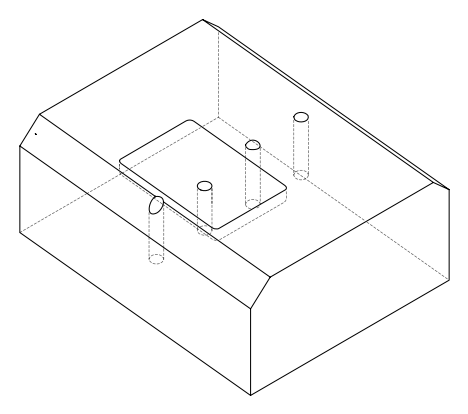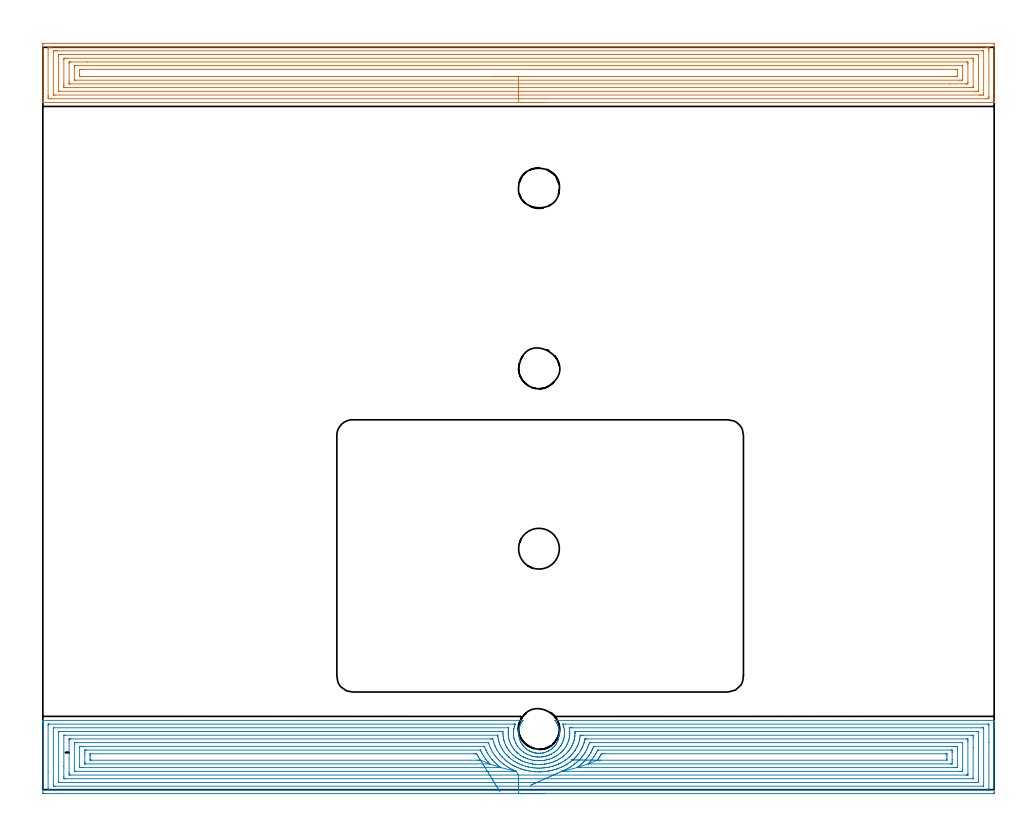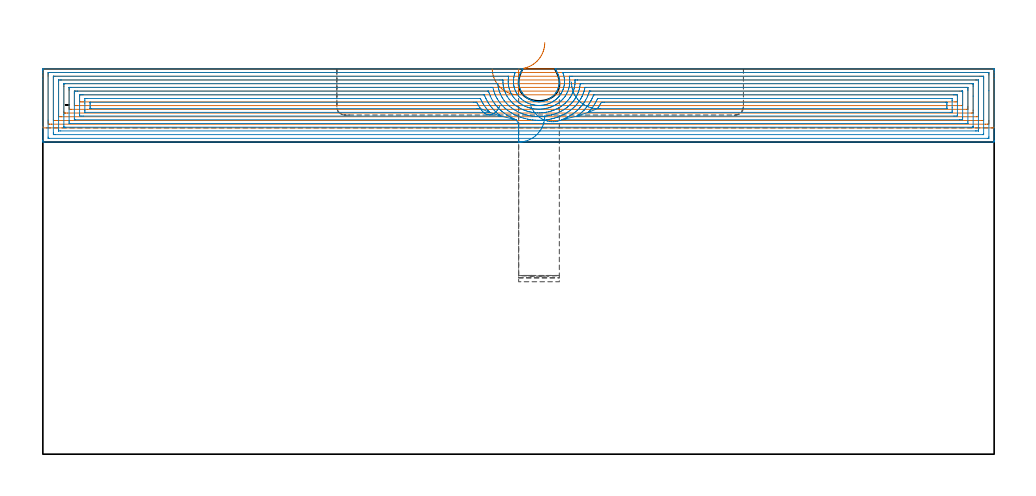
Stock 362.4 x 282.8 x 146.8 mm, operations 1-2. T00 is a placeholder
(PLAN: 7 operations, 3 tool changes, 135.1 min)
(1 AREA_MILL | FG_CHAMFER_SURFACE | UGT0205_001 | 23.62 min | 91729 mm3)
(2 AREA_MILL_1 | FG_CHAMFER_SURFACE_1 | UGT0205_001 | 29.43 min | 141016 mm3)
(3 MILL_RECTANGULAR_POCKET | POCKET_RECTANGULAR_STRAIGHT | UGT0201_089 | Follow Part, ap 2.5, ae 75% | 77.48 min | 281110 mm3)
(4 MILL_BLIND_HOLE_FROM_SOLID_MATERIAL | STEP1POCKET | NXT0201_011 | Spiral | 1.42 min | 14111 mm3)
(5 MILL_BLIND_HOLE_FROM_SOLID_MATERIAL_1 | STEP1POCKET_2 | NXT0201_011 | Spiral | 1.42 min | 15340 mm3)
(6 MILL_BLIND_HOLE_FROM_SOLID_MATERIAL_2 | STEP1POCKET_3 | NXT0201_011 | Spiral | 1.42 min | 15026 mm3)
(7 INDEXABLE_INSERT_DRILL_BLIND_HOLE_FROM_SOLID | STEP1POCKET_1 | NXT0302_002 | 0.26 min | 11540 mm3)
(TOOL UGT0205_001 | Chamfer Mill 20 x 3 x 45 deg. | D20 FL50 Z2)
(TOOL UGT0201_089 | End mill 10 mm | D10 R3 FL22 Z4)
(TOOL NXT0201_011 | ENDMILL 12mm [2P460-1200-NA 1630] | D12 FL38 Z6)
(TOOL NXT0302_002 | Index. Insert Drill 15.5mm [880-D1550L20-05] | D15.5 PA176 FL78 Z2)
(OP 1 AREA_MILL)
G17 G21 G94 G90
T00 M6
G54
G17 G0 G90 X191.2 Y261.8 S1061 M3
G43 Z156.8 H0
G94 G1 X191.162 Z155.928 F250.
X191.048 Z155.063
X190.859 Z154.212
X190.597 Z153.38
X190.263 Z152.574
X189.86 Z151.8
X189.391 Z151.064
X188.86 Z150.372
X188.271 Z149.729
X187.628 Z149.139
X186.936 Z148.608
X186.2 Z148.14
X185.426 Z147.737
X184.62 Z147.403
X183.788 Z147.141
X182.936 Z146.952
X182.072 Z146.838
X181.2 Z146.8
X0.179
X0.01 Y261.803 Z146.788
X0.006 Y261.848 Z146.743
X0. Y262.257 Z146.342
Y262.547 Z146.053
Y263.261 Z145.335
Y264.507 Z144.09
Y265.93 Z142.665
Y283.73 Z124.868
X0.002 Y283.998 Z124.6
X0.01 Y284.292 Z124.306
X0.305 Y284.299 Z124.299
X361.774 Y284.3 Z124.3
X362.098 Y284.297 Z124.302
X362.39 Y284.292 Z124.306
X362.4 Y283.996 Z124.601
Y265.664 Z142.932
Y263.261 Z145.335
Y262.547 Z146.053
Y262.257 Z146.342
Y261.85 Z146.741
X362.39 Y261.803 Z146.788
X362.221 Y261.8 Z146.8
X181.2
Y263.214 Z145.386
X3.308
X2.457 Y263.217 Z145.383
X2.414 Y263.22 Z145.38
X2.01 Y263.261 Z145.339
X2.003 Y263.67 Z144.93
X2.001 Y264.15 Z144.45
X2. Y264.563 Z144.037
X2.001 Y281.95 Z126.65
X2.002 Y282.359 Z126.241
X2.01 Y282.84 Z125.76
X2.373 Y282.88 Z125.72
X2.414 Y282.882 Z125.718
X3.261 Y282.886 Z125.714
X3.308
X359.092
X359.943 Y282.883 Z125.717
X359.986 Y282.88 Z125.72
X360.39 Y282.84 Z125.76
X360.397 Y282.43 Z126.17
X360.399 Y281.95 Z126.65
X360.4 Y281.537 Z127.063
X360.399 Y264.15 Z144.45
X360.398 Y263.741 Z144.859
X360.39 Y263.261 Z145.339
X360.027 Y263.22 Z145.38
X359.986 Y263.218 Z145.382
X359.138 Y263.214 Z145.386
X359.092
X181.2
Y264.628 Z143.972
X4.616 Y264.629 Z143.971
X4.202 Y264.63 Z143.97
X4.064 Y264.633 Z143.967
X4.023 Y264.635 Z143.965
X4.01 Y264.706 Z143.894
X4.004 Y264.84 Z143.76
X4.001 Y265.04 Z143.56
X4. Y281.06 Z127.54
X4.002 Y281.259 Z127.341
X4.01 Y281.455 Z127.145
X4.202 Y281.465 Z127.135
X4.684 Y281.47 Z127.13
X5.096 Y281.471 Z127.129
X5.576 Y281.472 Z127.128
X357.784
X358.198 Y281.47 Z127.13
X358.335 Y281.468 Z127.132
X358.377 Y281.465 Z127.135
X358.39 Y281.394 Z127.206
X358.396 Y281.261 Z127.339
X358.399 Y281.06 Z127.54
Y265.04 Z143.56
X358.398 Y264.841 Z143.759
X358.39 Y264.645 Z143.955
X358.198 Y264.636 Z143.964
X357.716 Y264.63 Z143.97
X357.304 Y264.629 Z143.971
X356.824 Y264.628 Z143.972
X181.2
Y266.043 Z142.557
X6.77
X6.08 Y266.05 Z142.55
X6.01 Y266.058 Z142.542
X6.005 Y266.16 Z142.44
X6.002 Y266.377 Z142.223
X6. Y267.71 Z140.89
Y279.27 Z129.33
X6.002 Y279.72 Z128.88
X6.005 Y279.939 Z128.661
X6.01 Y280.043 Z128.557
X6.109 Y280.051 Z128.549
X6.884 Y280.057 Z128.543
X6.996
X355.63
X356.32 Y280.05 Z128.55
X356.39 Y280.042 Z128.558
X356.395 Y279.94 Z128.66
X356.398 Y279.723 Z128.877
X356.4 Y279.29 Z129.31
Y266.831 Z141.769
X356.398 Y266.381 Z142.219
X356.395 Y266.161 Z142.439
X356.39 Y266.057 Z142.543
X356.291 Y266.049 Z142.551
X355.516 Y266.043 Z142.557
X355.403
X181.2
Y267.457 Z141.143
X8.671 Y267.458 Z141.142
X8.028 Y267.461 Z141.139
X8.018 Y267.463 Z141.137
X8.007 Y267.482 Z141.118
X8.003 Y267.71 Z140.89
X8. Y268.379 Z140.221
Y268.6 Z140.
Y278.168 Z130.432
X8.003 Y278.39 Z130.21
X8.007 Y278.557 Z130.043
X8.01 Y278.634 Z129.966
X8.163 Y278.637 Z129.963
X8.419 Y278.641 Z129.959
X8.671 Y278.643 Z129.957
X9.311
X353.728 Y278.642 Z129.958
X354.372 Y278.639 Z129.961
X354.382 Y278.637 Z129.963
X354.393 Y278.618 Z129.982
X354.397 Y278.39 Z130.21
X354.4 Y277.721 Z130.879
Y277.5 Z131.1
Y267.932 Z140.668
X354.397 Y267.71 Z140.89
X354.393 Y267.543 Z141.057
X354.39 Y267.467 Z141.133
X354.237 Y267.463 Z141.137
X353.981 Y267.459 Z141.141
X353.728 Y267.457 Z141.143
X353.089
X181.2
Y268.871 Z139.729
X10.459 Y268.872 Z139.728
X10.186 Y268.873 Z139.727
X10.073 Y268.876 Z139.724
X10.023 Y268.878 Z139.722
X10.01 Y268.901 Z139.699
X10.003 Y269.054 Z139.546
X10.001 Y269.49 Z139.11
X10. Y269.947 Z138.653
X10.001 Y276.61 Z131.99
X10.004 Y277.063 Z131.537
X10.01 Y277.213 Z131.387
X10.149 Y277.222 Z131.378
X10.459 Y277.226 Z131.374
X10.732 Y277.228 Z131.372
X16.933 Y277.229 Z131.371
X351.941 Y277.228 Z131.372
X352.214 Y277.227 Z131.373
X352.327 Y277.224 Z131.376
X352.377 Y277.222 Z131.378
X352.39 Y277.199 Z131.401
X352.397 Y277.046 Z131.554
X352.399 Y276.61 Z131.99
X352.4 Y276.153 Z132.447
X352.399 Y269.49 Z139.11
X352.396 Y269.037 Z139.563
X352.39 Y268.887 Z139.713
X352.251 Y268.878 Z139.722
X351.941 Y268.874 Z139.726
X351.668 Y268.872 Z139.728
X345.475 Y268.871 Z139.729
X181.2
Y270.285 Z138.315
X12.342 Y270.286 Z138.314
X12.247 Y270.288 Z138.312
X12.153 Y270.292 Z138.308
X12.01 Y270.304 Z138.296
X12.007 Y270.38 Z138.22
X12.001 Y270.625 Z137.975
X12. Y275.076 Z133.524
X12.003 Y275.72 Z132.88
X12.006 Y275.781 Z132.819
X12.009 Y275.806 Z132.794
X12.057 Y275.809 Z132.791
X12.153 Y275.813 Z132.787
X12.247 Y275.814 Z132.786
X13.046 Y275.815 Z132.785
X350.058 Y275.814 Z132.786
X350.153 Y275.812 Z132.788
X350.247 Y275.808 Z132.792
X350.39 Y275.796 Z132.804
X350.393 Y275.72 Z132.88
X350.399 Y275.475 Z133.125
X350.4 Y271.024 Z137.576
X350.397 Y270.38 Z138.22
X350.394 Y270.319 Z138.281
X350.39 Y270.295 Z138.305
X350.342 Y270.291 Z138.309
X350.247 Y270.287 Z138.313
X350.153 Y270.286 Z138.314
X349.354 Y270.285 Z138.315
X181.2
Y271.7 Z136.9
X14.929
X14.496 Y271.701 Z136.899
X14.035 Y271.707 Z136.893
X14.002 Y272.16 Z136.44
X14. Y272.195 Z136.405
X14.001 Y273.974 Z134.626
X14.035 Y274.393 Z134.207
X14.468 Y274.399 Z134.201
X14.929 Y274.4 Z134.2
X15.36 Y274.401 Z134.199
X347.471 Y274.4 Z134.2
X347.904 Y274.399 Z134.201
X348.365 Y274.393 Z134.207
X348.398 Y273.94 Z134.66
X348.4 Y273.905 Z134.695
X348.399 Y272.126 Z136.474
X348.365 Y271.707 Z136.893
X347.932 Y271.701 Z136.899
X347.471 Y271.7 Z136.9
X347.04
X181.2
X180.328 Z136.938
X179.463 Z137.052
X178.612 Z137.241
X177.78 Z137.504
X176.974 Z137.837
X176.2 Z138.24
X175.464 Z138.709
X174.772 Z139.24
X174.129 Z139.829
X173.54 Z140.473
X173.008 Z141.165
X172.54 Z141.9
X172.137 Z142.674
X171.803 Z143.48
X171.541 Z144.312
X171.352 Z145.164
X171.238 Z146.029
X171.2 Z146.9
G0 Z156.8
M5
M2
(OP 2 AREA_MILL_1)
G17 G21 G94 G90
T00 M6
G54
G17 G0 G90 X191.2 Y-1.5 S1061 M3
G43 Z156.8 H0
Z128.9
G94 G1 X191.162 Z128.028 F250.
X191.048 Z127.164
X190.859 Z126.312
X190.597 Z125.48
X190.263 Z124.674
X189.86 Z123.9
X189.392 Z123.164
X188.86 Z122.472
X188.271 Z121.829
X187.628 Z121.24
X186.936 Z120.708
X186.2 Z120.24
X185.426 Z119.837
X184.62 Z119.503
X183.788 Z119.241
X182.936 Z119.052
X182.072 Z118.938
X181.2 Z118.9
X0.626
X0.045 Y-1.494 Z118.904
X0.008 Y-1.492 Z118.906
X0. Y-0.915 Z119.483
Y22.518 Z142.913
Y24.924 Z145.319
Y25.638 Z146.038
Y25.931 Z146.331
X0.007 Y26.346 Z146.738
X0.01 Y26.397 Z146.788
X0.179 Y26.4 Z146.8
X182.094
X182.899 Y26.394 Z146.792
X182.827 Y26.285 Z146.684
X182.655 Y26.033 Z146.432
X182.59 Y25.938 Z146.337
X182.306 Y25.488 Z145.888
X182.094 Y25.11 Z145.51
X181.865 Y24.601 Z145.001
X181.694 Y24.159 Z144.559
X181.553 Y23.713 Z144.113
X181.441 Y23.271 Z143.671
X181.355 Y22.825 Z143.225
X181.297 Y22.382 Z142.782
X181.265 Y21.938 Z142.338
X181.259 Y21.494 Z141.894
X181.278 Y21.05 Z141.45
X181.323 Y20.606 Z141.006
X181.393 Y20.163 Z140.563
X181.49 Y19.717 Z140.117
X181.615 Y19.275 Z139.675
X181.771 Y18.829 Z139.229
X181.952 Y18.388 Z138.788
X182.02 Y18.237 Z138.637
X182.093 Y18.089 Z138.489
X182.433 Y17.5 Z137.9
X182.541 Y17.339 Z137.739
X182.665 Y17.153 Z137.553
X182.699 Y17.104 Z137.501
X182.717 Y17.08 Z137.476
X182.848 Y16.905 Z137.3
X182.987 Y16.716 Z137.115
X183.073 Y16.613 Z137.012
X183.467 Y16.19 Z136.59
X183.691 Y15.971 Z136.37
X183.88 Y15.785 Z136.184
X183.948 Y15.726 Z136.124
X183.96 Y15.717 Z136.115
X184.355 Y15.409 Z135.808
X184.489 Y15.313 Z135.713
X184.774 Y15.112 Z135.512
X185.028 Y14.956 Z135.355
X185.219 Y14.838 Z135.237
X185.273 Y14.809 Z135.208
X185.441 Y14.721 Z135.119
X185.667 Y14.61 Z135.007
X186.029 Y14.455 Z134.852
X186.111 Y14.42 Z134.817
X186.41 Y14.309 Z134.707
X186.561 Y14.254 Z134.65
X186.564 Y14.253 Z134.649
X186.631 Y14.232 Z134.63
X186.747 Y14.198 Z134.595
X186.862 Y14.166 Z134.558
X187.006 Y14.121 Z134.517
X187.154 Y14.083 Z134.483
X187.326 Y14.042 Z134.442
X187.454 Y14.011 Z134.411
X187.497 Y14.003 Z134.402
X187.768 Y13.95 Z134.35
X187.976 Y13.923 Z134.323
X188.057 Y13.913 Z134.312
X188.351 Y13.887 Z134.278
X188.662 Y13.87 Z134.263
X188.794 Y13.864 Z134.253
X188.809 Y13.865
X188.984
X189.002
X189.075 Y13.866 Z134.25
X189.241 Z134.255
X189.244 Y13.864 Z134.259
X189.45 Y13.876 Z134.271
X189.633 Y13.885 Z134.285
X189.688 Y13.888 Z134.288
X190.149 Y13.938 Z134.338
X190.233 Y13.95 Z134.35
X190.586 Y14.023 Z134.42
X190.632 Y14.031 Z134.429
X190.708 Y14.05 Z134.449
X191.028 Y14.129 Z134.526
X191.477 Y14.267 Z134.665
X191.927 Y14.435 Z134.83
X192.143 Y14.529 Z134.928
X192.166 Y14.539 Z134.939
X192.356 Y14.625 Z135.023
X192.374 Y14.634 Z135.031
X192.637 Y14.765 Z135.163
X192.784 Y14.839 Z135.236
X193.267 Y15.143 Z135.542
X193.709 Y15.451 Z135.849
X194.049 Y15.726 Z136.124
X194.331 Y15.982 Z136.381
X194.364 Y16.014 Z136.413
X194.602 Y16.249 Z136.648
X194.923 Y16.613 Z137.012
X195.219 Y16.992 Z137.388
X195.495 Y17.377 Z137.777
X195.573 Y17.5 Z137.9
X195.821 Y17.94 Z138.34
X196.043 Y18.388 Z138.788
X196.226 Y18.823 Z139.223
X196.393 Y19.275 Z139.675
X196.51 Y19.717 Z140.117
X196.607 Y20.163 Z140.563
X196.677 Y20.606 Z141.006
X196.722 Y21.05 Z141.45
X196.741 Y21.494 Z141.894
X196.735 Y21.938 Z142.338
X196.703 Y22.382 Z142.782
X196.645 Y22.825 Z143.225
X196.559 Y23.271 Z143.671
X196.451 Y23.713 Z144.113
X196.389 Y23.936 Z144.336
X196.271 Y24.27 Z144.67
X196.139 Y24.601 Z145.001
X195.931 Y25.048 Z145.448
X195.695 Y25.488 Z145.888
X195.495 Y25.822 Z146.222
X195.302 Y26.102 Z146.502
X195.162 Y26.294 Z146.693
X195.101 Y26.393 Z146.793
X195.187 Y26.395 Z146.795
X195.503 Y26.4 Z146.8
X362.221
X362.39 Y26.397 Z146.788
X362.393 Y26.346 Z146.738
X362.4 Y25.931 Z146.33
Y25.638 Z146.038
Y24.924 Z145.319
Y23.676 Z144.073
Y22.251 Z142.646
Y-0.915 Z119.483
X362.398 Y-1.184 Z119.214
X362.39 Y-1.492 Z118.906
X362.081 Y-1.499 Z118.899
X181.2 Y-1.5 Z118.9
Y-0.086 Z120.314
X2.352 Y-0.085 Z120.315
X2.228 Y-0.082 Z120.318
X2.01 Y-0.076 Z120.324
X2.008 Y-0.024 Z120.376
X2.001 Y0.387 Z120.787
X2. Y6.848 Z127.248
X2.001 Y24.444 Z144.844
X2.008 Y24.924 Z145.324
X2.01 Y24.969 Z145.369
X2.167 Y24.979 Z145.379
X2.29 Y24.984 Z145.384
X2.352 Y24.985 Z145.385
X179.474
X179.598 Y24.984 Z145.384
X179.845 Y24.979 Z145.379
X179.926 Y24.972 Z145.372
X179.924 Y24.959 Z145.359
X179.913 Y24.924 Z145.324
X179.784 Y24.554 Z144.954
X179.615 Y24.033 Z144.433
X179.57 Y23.875 Z144.275
X179.412 Y23.217 Z143.617
X179.4 Y23.154 Z143.554
X179.398 Y23.142 Z143.542
X179.299 Y22.364 Z142.764
X179.292 Y22.251 Z142.651
X179.266 Y21.506 Z141.906
X179.27 Y21.36 Z141.76
X179.291 Y20.98 Z141.38
X179.325 Y20.556 Z140.956
X179.337 Y20.469 Z140.869
X179.412 Y19.971 Z140.371
X179.499 Y19.578 Z139.978
X179.525 Y19.466 Z139.866
X179.659 Y19.016 Z139.416
X179.771 Y18.687 Z139.087
X179.985 Y18.116 Z138.516
X180.131 Y17.796 Z138.196
X180.306 Y17.453 Z137.853
X180.63 Y16.905 Z137.305
X180.86 Y16.56 Z136.96
X181.2 Y16.081 Z136.481
X181.237 Y16.033 Z136.433
X181.253 Y16.014 Z136.414
X181.705 Y15.51 Z135.91
X182.09 Y15.123 Z135.523
X182.294 Y14.924 Z135.324
X182.988 Y14.379 Z134.779
X183.042 Y14.339 Z134.739
X183.201 Y14.232 Z134.632
X183.882 Y13.795 Z134.195
X184.175 Y13.633 Z134.033
X184.783 Y13.334 Z133.734
X185.67 Y12.994 Z133.394
X186.172 Y12.84 Z133.24
X186.564 Y12.735 Z133.135
X186.652 Y12.714 Z133.114
X186.982 Y12.643 Z133.043
X187.381 Y12.565 Z132.965
X187.421 Y12.558 Z132.958
X187.457 Y12.554 Z132.954
X187.88 Y12.509 Z132.909
X188.335 Y12.466 Z132.866
X188.351 Y12.465 Z132.865
X188.621 Y12.45 Z132.85
X189.249 Y12.446 Z132.846
X189.391 Y12.45 Z132.85
X190.087 Y12.502 Z132.902
X190.139 Y12.507 Z132.907
X190.169 Y12.51 Z132.91
X190.203 Y12.514 Z132.914
X190.642 Y12.573 Z132.973
X191.033 Y12.648 Z133.048
X191.598 Y12.778 Z133.178
X191.927 Y12.869 Z133.269
X192.288 Y12.981 Z133.381
X192.821 Y13.174 Z133.574
X192.941 Y13.221 Z133.621
X193.221 Y13.341 Z133.741
X193.621 Y13.529 Z133.929
X193.715 Y13.577 Z133.977
X194.141 Y13.808 Z134.208
X194.609 Y14.099 Z134.499
X194.689 Y14.152 Z134.552
X194.805 Y14.232 Z134.632
X195.209 Y14.525 Z134.925
X195.503 Y14.761 Z135.161
X195.697 Y14.93 Z135.33
X195.909 Y15.123 Z135.523
X196.155 Y15.364 Z135.764
X196.397 Y15.618 Z136.018
X196.58 Y15.831 Z136.231
X196.73 Y16.014 Z136.414
X196.973 Y16.325 Z136.725
X197.291 Y16.758 Z137.158
X197.349 Y16.847 Z137.247
X197.383 Y16.905 Z137.305
X197.669 Y17.419 Z137.819
X197.858 Y17.796 Z138.196
X197.963 Y18.017 Z138.417
X198.185 Y18.531 Z138.931
X198.227 Y18.645 Z139.045
X198.241 Y18.687 Z139.087
X198.356 Y19.044 Z139.444
X198.434 Y19.329 Z139.729
X198.493 Y19.578 Z139.978
X198.594 Y20.061 Z140.461
X198.658 Y20.469 Z140.869
X198.697 Y20.85 Z141.25
X198.726 Y21.36 Z141.76
X198.728 Y21.709 Z142.109
X198.705 Y22.251 Z142.651
X198.666 Y22.663 Z143.063
X198.592 Y23.142 Z143.542
X198.465 Y23.753 Z144.153
X198.39 Y24.033 Z144.433
X198.185 Y24.677 Z145.077
X198.095 Y24.924 Z145.324
X198.077 Y24.978 Z145.378
X198.127 Y24.982 Z145.382
X198.185 Y24.983 Z145.383
X199.017 Y24.986 Z145.386
X360.048 Y24.985 Z145.385
X360.172 Y24.982 Z145.382
X360.39 Y24.976 Z145.376
X360.392 Y24.924 Z145.324
X360.399 Y24.513 Z144.913
X360.4 Y18.052 Z138.452
X360.399 Y0.456 Z120.856
X360.392 Y-0.024 Z120.376
X360.39 Y-0.069 Z120.331
X360.233 Y-0.079 Z120.321
X360.11 Y-0.084 Z120.316
X360.048 Y-0.085 Z120.315
X181.2 Y-0.086 Z120.314
Y1.328 Z121.728
X4.632 Y1.329 Z121.729
X4.202 Y1.331 Z121.731
X4.059 Y1.333 Z121.733
X4.015 Y1.335 Z121.735
X4.01 Y1.423 Z121.823
X4.004 Y1.557 Z121.957
X4.001 Y1.758 Z122.158
X4. Y1.959 Z122.359
X4.001 Y23.342 Z143.742
X4.007 Y23.544 Z143.944
X4.01 Y23.566 Z143.966
X4.015 Y23.567 Z143.967
X4.04 Y23.57 Z143.97
X4.094 Y23.571 Z143.971
X4.202
X177.194
X177.368 Y23.57 Z143.97
X177.407 Y23.568 Z143.968
X177.445 Y23.565 Z143.965
Y23.52 Z143.92
X177.42 Y23.345 Z143.745
X177.393 Y23.142 Z143.542
X177.319 Y22.555 Z142.955
X177.294 Y22.251 Z142.651
X177.274 Y21.709 Z142.109
X177.273 Y21.36 Z141.76
X177.303 Y20.789 Z141.189
X177.337 Y20.469 Z140.869
X177.439 Y19.762 Z140.162
X177.48 Y19.578 Z139.978
X177.624 Y18.966 Z139.366
X177.709 Y18.687 Z139.087
X177.747 Y18.565 Z138.965
X178.042 Y17.796 Z138.196
X178.149 Y17.541 Z137.941
X178.389 Y17.034 Z137.434
X178.46 Y16.905 Z137.305
X178.518 Y16.801 Z137.201
X178.818 Y16.307 Z136.707
X179.013 Y16.014 Z136.414
X179.412 Y15.459 Z135.859
X179.693 Y15.123 Z135.523
X180.306 Y14.468 Z134.868
X180.542 Y14.232 Z134.632
X180.711 Y14.071 Z134.471
X180.891 Y13.921 Z134.321
X181.2 Y13.674 Z134.074
X181.635 Y13.341 Z133.741
X182.094 Y13.034 Z133.434
X182.908 Y12.53 Z132.93
X182.988 Y12.487 Z132.887
X183.063 Y12.45 Z132.85
X183.62 Y12.19 Z132.59
X183.882 Y12.078 Z132.478
X184.506 Y11.828 Z132.228
X184.776 Y11.729 Z132.129
X185.31 Y11.559 Z131.959
X185.67 Y11.46 Z131.86
X185.803 Y11.426 Z131.826
X186.564 Y11.259 Z131.659
X186.933 Y11.191 Z131.591
X187.457 Y11.125 Z131.525
X187.937 Y11.081 Z131.481
X188.351 Y11.053 Z131.453
X188.871 Y11.041 Z131.441
X189.245 Y11.039 Z131.439
X189.745 Y11.061 Z131.461
X190.139 Y11.09 Z131.49
X190.57 Y11.13 Z131.53
X191.033 Y11.186 Z131.586
X191.35 Y11.243 Z131.643
X191.927 Y11.366 Z131.766
X192.084 Y11.402 Z131.802
X192.701 Y11.559 Z131.959
X192.793 Y11.587 Z131.987
X192.821 Y11.596 Z131.996
X193.457 Y11.816 Z132.216
X193.715 Y11.909 Z132.309
X194.1 Y12.066 Z132.466
X194.609 Y12.294 Z132.694
X194.715 Y12.345 Z132.745
X194.925 Y12.45 Z132.85
X195.298 Y12.654 Z133.054
X195.503 Y12.772 Z133.172
X195.851 Y12.992 Z133.392
X196.397 Y13.355 Z133.755
X196.892 Y13.738 Z134.138
X197.291 Y14.07 Z134.47
X197.377 Y14.146 Z134.546
X197.467 Y14.232 Z134.632
X197.827 Y14.589 Z134.989
X198.185 Y14.969 Z135.369
X198.257 Y15.051 Z135.451
X198.316 Y15.123 Z135.523
X198.651 Y15.549 Z135.949
X199.001 Y16.014 Z136.414
X199.034 Y16.059 Z136.459
X199.079 Y16.124 Z136.524
X199.368 Y16.616 Z137.016
X199.533 Y16.905 Z137.305
X199.68 Y17.197 Z137.597
X199.973 Y17.813 Z138.213
X200.21 Y18.45 Z138.85
X200.292 Y18.687 Z139.087
X200.415 Y19.137 Z139.537
X200.515 Y19.578 Z139.978
X200.575 Y19.868 Z140.268
X200.663 Y20.469 Z140.869
X200.684 Y20.651 Z141.051
X200.727 Y21.36 Z141.76
X200.732 Y21.494 Z141.894
X200.707 Y22.251 Z142.651
X200.698 Y22.419 Z142.819
X200.604 Y23.142 Z143.542
X200.564 Y23.443 Z143.843
X200.554 Y23.564 Z143.964
X200.651 Y23.567 Z143.967
X200.866 Y23.569 Z143.969
X201.33 Y23.571 Z143.971
X201.76
X357.768
X358.198 Y23.569 Z143.969
X358.341 Y23.567 Z143.967
X358.384 Y23.565 Z143.965
X358.39 Y23.477 Z143.877
X358.396 Y23.343 Z143.743
X358.399 Y23.142 Z143.542
X358.4 Y22.941 Z143.341
X358.399 Y1.558 Z121.958
X358.392 Y1.356 Z121.756
X358.39 Y1.334 Z121.734
X358.385 Y1.333 Z121.733
X358.36 Y1.33 Z121.73
X358.306 Y1.329 Z121.729
X358.198
X181.2 Y1.328 Z121.728
Y2.743 Z123.143
X6.79
X6.068 Y2.745 Z123.145
X6.027 Y2.747 Z123.147
X6.01 Y2.749 Z123.149
X6.008 Y2.771 Z123.171
X6.004 Y2.879 Z123.279
X6.001 Y3.096 Z123.496
Y21.8 Z142.2
X6.004 Y22.02 Z142.42
X6.008 Y22.13 Z142.53
X6.011 Y22.151 Z142.551
X6.031 Y22.153 Z142.553
X6.086 Y22.155 Z142.555
X6.884 Y22.157 Z142.557
X6.978
X174.143
X174.942 Y22.156 Z142.556
X175.04 Y22.154 Z142.554
X175.27 Y22.146 Z142.546
X175.271 Y22.078 Z142.478
X175.273 Y21.922 Z142.322
Y21.36 Z141.76
X175.288 Y21.016 Z141.416
X175.332 Y20.469 Z140.869
X175.388 Y20.025 Z140.425
X175.46 Y19.578 Z139.978
X175.61 Y18.912 Z139.312
X175.673 Y18.687 Z139.087
X175.836 Y18.142 Z138.542
X175.97 Y17.796 Z138.196
X176.184 Y17.251 Z137.651
X176.344 Y16.905 Z137.305
X176.73 Y16.16 Z136.56
X176.815 Y16.014 Z136.414
X176.934 Y15.811 Z136.211
X177.411 Y15.123 Z135.523
X177.624 Y14.825 Z135.225
X178.129 Y14.232 Z134.632
X178.518 Y13.817 Z134.217
X178.988 Y13.341 Z133.741
X179.21 Y13.136 Z133.536
X179.412 Y12.969 Z133.369
X180.077 Y12.45 Z132.85
X180.306 Y12.284 Z132.684
X180.825 Y11.932 Z132.332
X181.2 Y11.705 Z132.105
X181.446 Y11.559 Z131.959
X181.86 Y11.326 Z131.726
X182.094 Y11.213 Z131.613
X182.75 Y10.905 Z131.305
X182.988 Y10.807 Z131.207
X183.339 Y10.668 Z131.068
X183.882 Y10.463 Z130.863
X184.186 Y10.365 Z130.765
X184.776 Y10.193 Z130.593
X185.416 Y10.03 Z130.43
X185.67 Y9.973 Z130.373
X186.066 Y9.889 Z130.289
X186.542 Y9.798 Z130.198
X186.564 Y9.795 Z130.195
X186.7 Y9.777 Z130.177
X187.457 Y9.695 Z130.095
X187.548 Y9.687 Z130.087
X188.351 Y9.638 Z130.038
X188.496 Y9.633 Z130.033
X189.245 Y9.624 Z130.024
X189.395 Y9.628 Z130.028
X190.139 Y9.665 Z130.065
X190.244 Y9.673 Z130.073
X191.033 Y9.745 Z130.145
X191.062 Y9.748 Z130.148
X191.3 Y9.777 Z130.177
X191.835 Y9.868 Z130.268
X191.927 Y9.886 Z130.286
X192.57 Y10.027 Z130.427
X192.821 Y10.087 Z130.487
X193.282 Y10.209 Z130.609
X193.715 Y10.337 Z130.737
X193.964 Y10.419 Z130.819
X194.609 Y10.637 Z131.037
X194.632 Y10.645 Z131.045
X194.69 Y10.668 Z131.068
X195.258 Y10.912 Z131.312
X195.503 Y11.022 Z131.422
X195.869 Y11.194 Z131.594
X196.397 Y11.461 Z131.861
X196.46 Y11.495 Z131.895
X196.572 Y11.559 Z131.959
X197.017 Y11.832 Z132.232
X197.291 Y12.007 Z132.407
X197.555 Y12.187 Z132.587
X197.932 Y12.45 Z132.85
X198.077 Y12.557 Z132.957
X198.185 Y12.64 Z133.04
X198.572 Y12.955 Z133.355
X199.026 Y13.341 Z133.741
X199.054 Y13.365 Z133.765
X199.079 Y13.389 Z133.789
X199.499 Y13.813 Z134.213
X199.892 Y14.232 Z134.632
X199.93 Y14.274 Z134.674
X199.973 Y14.323 Z134.723
X200.326 Y14.771 Z135.171
X200.597 Y15.123 Z135.523
X200.712 Y15.277 Z135.677
X200.866 Y15.494 Z135.894
X201.065 Y15.816 Z136.216
X201.182 Y16.014 Z136.414
X201.391 Y16.382 Z136.782
X201.656 Y16.905 Z137.305
X201.69 Y16.975 Z137.375
X201.76 Y17.127 Z137.527
X201.957 Y17.6 Z138.
X202.033 Y17.796 Z138.196
X202.199 Y18.25 Z138.65
X202.329 Y18.687 Z139.087
X202.397 Y18.944 Z139.344
X202.542 Y19.578 Z139.978
X202.561 Y19.671 Z140.071
X202.654 Y20.27 Z140.67
X202.675 Y20.448 Z140.848
X202.677 Y20.469 Z140.869
X202.73 Y21.284 Z141.684
X202.731 Y21.36 Z141.76
X202.727 Y21.768 Z142.168
X202.725 Y21.976 Z142.376
Y22.081 Z142.481
X202.729 Y22.133 Z142.533
X202.732 Y22.151 Z142.551
X202.753 Y22.152 Z142.552
X203.548 Y22.157 Z142.557
X203.642
X355.61
X356.332 Y22.154 Z142.554
X356.373 Y22.153 Z142.553
X356.39 Y22.151 Z142.551
X356.392 Y22.129 Z142.529
X356.396 Y22.021 Z142.421
X356.399 Y21.804 Z142.204
Y3.1 Z123.5
X356.396 Y2.88 Z123.28
X356.392 Y2.77 Z123.17
X356.389 Y2.749 Z123.149
X356.369 Y2.747 Z123.147
X356.314 Y2.745 Z123.145
X355.516 Y2.743 Z123.143
X355.422
X181.2
Y4.157 Z124.557
X8.671
X8.049 Y4.16 Z124.56
X8.02 Y4.163 Z124.563
X8.01 Y4.167 Z124.567
X8.004 Y4.206 Z124.606
X8.001 Y4.431 Z124.831
X8. Y5.1 Z125.5
Y8.887 Z129.287
X8.001 Y20.469 Z140.869
X8.003 Y20.636 Z141.036
X8.007 Y20.719 Z141.119
X8.009 Y20.734 Z141.134
X8.044 Y20.737 Z141.137
X8.122 Y20.74 Z141.14
X8.397 Y20.743 Z141.143
X173.155 Y20.742 Z141.142
X173.246 Y20.741 Z141.141
X173.278 Y20.739 Z141.139
X173.289 Y20.737 Z141.137
X173.294 Y20.711 Z141.111
X173.305 Y20.621 Z141.021
X173.322 Y20.469 Z140.869
X173.342 Y20.282 Z140.682
X173.449 Y19.578 Z139.978
X173.513 Y19.221 Z139.621
X173.642 Y18.687 Z139.087
X173.71 Y18.416 Z138.816
X173.827 Y18.017 Z138.417
X173.904 Y17.796 Z138.196
X174.049 Y17.389 Z137.789
X174.245 Y16.905 Z137.305
X174.391 Y16.563 Z136.963
X174.68 Y16.014 Z136.414
X174.942 Y15.524 Z135.924
X175.192 Y15.123 Z135.523
X175.698 Y14.37 Z134.77
X175.799 Y14.232 Z134.632
X175.836 Y14.182 Z134.582
X176.565 Y13.341 Z133.741
X176.73 Y13.161 Z133.561
X177.434 Y12.45 Z132.85
X177.624 Y12.273 Z132.673
X178.559 Y11.518 Z131.918
X179.412 Y10.939 Z131.339
X179.848 Y10.668 Z131.068
X180.306 Y10.395 Z130.795
X180.907 Y10.069 Z130.469
X181.2 Y9.931 Z130.331
X181.54 Y9.777 Z130.177
X182.094 Y9.545 Z129.945
X182.486 Y9.386 Z129.786
X182.988 Y9.198 Z129.598
X183.837 Y8.93 Z129.33
X183.882 Y8.917 Z129.317
X183.99 Y8.886 Z129.286
X184.776 Y8.693 Z129.093
X185.029 Y8.633 Z129.033
X185.67 Y8.501 Z128.901
X186.138 Y8.419 Z128.819
X186.564 Y8.367 Z128.767
X187.15 Y8.302 Z128.702
X187.457 Y8.276 Z128.676
X188.112 Y8.233 Z128.633
X188.351 Y8.223 Z128.623
X189.028 Y8.211 Z128.611
X189.245 Y8.21 Z128.61
X189.897 Y8.236 Z128.636
X190.139 Y8.25 Z128.65
X190.732 Y8.295 Z128.695
X191.033 Y8.324 Z128.724
X191.543 Y8.378 Z128.778
X191.927 Y8.435 Z128.835
X192.316 Y8.499 Z128.899
X192.821 Y8.602 Z129.002
X193.055 Y8.653 Z129.053
X193.715 Y8.808 Z129.208
X193.777 Y8.824 Z129.224
X194.01 Y8.886 Z129.286
X194.47 Y9.025 Z129.425
X194.609 Y9.069 Z129.469
X195.137 Y9.25 Z129.65
X195.503 Y9.379 Z129.779
X195.789 Y9.491 Z129.891
X196.397 Y9.741 Z130.141
X196.422 Y9.752 Z130.152
X196.477 Y9.777 Z130.177
X197.026 Y10.04 Z130.44
X197.291 Y10.175 Z130.575
X197.614 Y10.346 Z130.746
X198.184 Y10.668 Z131.068
X198.724 Y11.022 Z131.422
X199.079 Y11.261 Z131.661
X199.253 Y11.385 Z131.785
X199.491 Y11.559 Z131.959
X199.762 Y11.768 Z132.168
X199.973 Y11.935 Z132.335
X200.252 Y12.172 Z132.572
X200.572 Y12.45 Z132.85
X200.725 Y12.591 Z132.991
X200.866 Y12.726 Z133.126
X201.171 Y13.037 Z133.437
X201.455 Y13.341 Z133.741
X201.6 Y13.501 Z133.901
X201.76 Y13.687 Z134.087
X202.003 Y13.99 Z134.39
X202.191 Y14.232 Z134.632
X202.389 Y14.496 Z134.896
X202.654 Y14.859 Z135.259
X202.758 Y15.02 Z135.42
X202.821 Y15.123 Z135.523
X203.089 Y15.58 Z135.98
X203.327 Y16.014 Z136.414
X203.548 Y16.446 Z136.846
X203.691 Y16.763 Z137.163
X203.751 Y16.905 Z137.305
X203.949 Y17.397 Z137.797
X204.098 Y17.796 Z138.196
X204.184 Y18.053 Z138.453
X204.369 Y18.687 Z139.087
X204.385 Y18.744 Z139.144
X204.442 Y18.998 Z139.398
X204.542 Y19.478 Z139.878
X204.558 Y19.578 Z139.978
X204.654 Y20.258 Z140.658
X204.696 Y20.629 Z141.029
X204.706 Y20.707 Z141.107
X204.716 Y20.736 Z141.136
X204.786 Y20.738 Z141.138
X205.063 Y20.742 Z141.142
X205.336 Y20.743 Z141.143
X205.955
X353.728
X354.351 Y20.74 Z141.14
X354.38 Y20.736 Z141.136
X354.39 Y20.733 Z141.133
X354.396 Y20.694 Z141.094
X354.399 Y20.469 Z140.869
X354.4 Y19.8 Z140.2
Y16.013 Z136.413
X354.399 Y4.431 Z124.831
X354.397 Y4.264 Z124.664
X354.393 Y4.181 Z124.581
X354.391 Y4.166 Z124.566
X354.356 Y4.163 Z124.563
X354.278 Y4.16 Z124.56
X354.003 Y4.157 Z124.557
X181.2
Y5.571 Z125.971
X10.459 Y5.572 Z125.972
X10.208 Y5.573 Z125.973
X10.078 Y5.576 Z125.976
X10.02 Y5.578 Z125.978
X10.01 Y5.608 Z126.008
X10.003 Y5.777 Z126.177
X10.001 Y6.213 Z126.613
X10. Y6.671 Z127.071
Y18.687 Z139.087
X10.002 Y19.143 Z139.543
X10.008 Y19.297 Z139.697
X10.01 Y19.319 Z139.719
X10.02 Y19.322 Z139.722
X10.057 Y19.325 Z139.725
X10.137 Y19.328 Z139.728
X10.459 Y19.329 Z139.729
X10.709
X170.473
X170.724 Y19.328 Z139.728
X171.367 Y19.323 Z139.723
X171.45 Y19.322 Z139.722
X171.686 Y18.369 Z138.769
X171.856 Y17.796 Z138.196
X172.102 Y17.063 Z137.463
X172.162 Y16.905 Z137.305
X172.261 Y16.653 Z137.053
X172.553 Y16.014 Z136.414
X172.846 Y15.431 Z135.831
X173.017 Y15.123 Z135.523
X173.155 Y14.883 Z135.283
X173.581 Y14.232 Z134.632
X174.049 Y13.558 Z133.958
X174.226 Y13.341 Z133.741
X174.942 Y12.503 Z132.903
X174.993 Y12.45 Z132.85
X175.836 Y11.59 Z131.99
X175.87 Y11.559 Z131.959
X176.105 Y11.353 Z131.753
X176.337 Y11.165 Z131.565
X176.73 Y10.848 Z131.248
X176.964 Y10.668 Z131.068
X177.624 Y10.197 Z130.597
X178.252 Y9.777 Z130.177
X178.518 Y9.609 Z130.009
X178.949 Y9.348 Z129.748
X179.412 Y9.099 Z129.499
X179.819 Y8.886 Z129.286
X180.306 Y8.66 Z129.06
X180.72 Y8.473 Z128.873
X181.2 Y8.278 Z128.678
X181.915 Y7.995 Z128.395
X182.094 Y7.929 Z128.329
X182.195 Y7.895 Z128.295
X182.988 Y7.656 Z128.056
X183.462 Y7.522 Z127.922
X183.882 Y7.417 Z127.817
X184.642 Y7.237 Z127.637
X184.776 Y7.209 Z127.609
X185.294 Y7.104 Z127.504
X185.67 Y7.04 Z127.44
X185.745 Y7.028 Z127.428
X186.564 Y6.932 Z127.332
X186.756 Y6.912 Z127.312
X187.457 Y6.856 Z127.256
X187.725 Y6.838 Z127.238
X188.351 Y6.809 Z127.209
X188.654 Y6.802 Z127.202
X189.245 Y6.796 Z127.196
X189.545 Y6.805 Z127.205
X190.139 Y6.831 Z127.231
X190.398 Y6.846 Z127.246
X191.033 Y6.895 Z127.295
X191.225 Y6.913 Z127.313
X191.927 Y6.988 Z127.388
X192.03 Y7.002 Z127.402
X192.707 Y7.104 Z127.504
X192.804 Y7.121 Z127.521
X192.821 Y7.124 Z127.524
X193.541 Y7.277 Z127.677
X193.715 Y7.316 Z127.716
X194.261 Y7.451 Z127.851
X194.609 Y7.541 Z127.941
X194.964 Y7.641 Z128.041
X195.503 Y7.804 Z128.204
X195.647 Y7.851 Z128.251
X196.075 Y7.995 Z128.395
X196.312 Y8.079 Z128.479
X196.397 Y8.111 Z128.511
X196.95 Y8.334 Z128.734
X197.291 Y8.477 Z128.877
X197.575 Y8.602 Z129.002
X198.185 Y8.879 Z129.279
X198.199 Y8.886 Z129.286
X198.771 Y9.192 Z129.592
X199.079 Y9.364 Z129.764
X199.339 Y9.517 Z129.917
X199.77 Y9.777 Z130.177
X199.894 Y9.855 Z130.255
X199.973 Y9.907 Z130.307
X200.424 Y10.218 Z130.618
X200.866 Y10.527 Z130.927
X200.948 Y10.587 Z130.987
X201.053 Y10.668 Z131.068
X201.445 Y10.982 Z131.382
X201.76 Y11.239 Z131.639
X201.932 Y11.387 Z131.787
X202.124 Y11.559 Z131.959
X202.397 Y11.815 Z132.215
X202.654 Y12.064 Z132.464
X202.845 Y12.26 Z132.66
X203.022 Y12.45 Z132.85
X203.27 Y12.728 Z133.128
X203.548 Y13.051 Z133.451
X203.778 Y13.341 Z133.741
X204.065 Y13.717 Z134.117
X204.451 Y14.232 Z134.632
X204.784 Y14.782 Z135.182
X204.984 Y15.123 Z135.523
X205.11 Y15.348 Z135.748
X205.336 Y15.773 Z136.173
X205.415 Y15.935 Z136.335
X205.451 Y16.014 Z136.414
X205.687 Y16.556 Z136.956
X205.831 Y16.905 Z137.305
X205.942 Y17.192 Z137.592
X206.157 Y17.796 Z138.196
X206.175 Y17.851 Z138.251
X206.23 Y18.041 Z138.441
X206.364 Y18.554 Z138.954
X206.395 Y18.687 Z139.087
X206.529 Y19.28 Z139.68
X206.542 Y19.313 Z139.713
X206.547 Y19.322 Z139.722
X206.562 Y19.324 Z139.724
X206.641 Y19.327 Z139.727
X206.802 Y19.328 Z139.728
X207.124 Y19.329 Z139.729
X351.941 Y19.328 Z139.728
X352.192 Y19.327 Z139.727
X352.322 Y19.324 Z139.724
X352.38 Y19.322 Z139.722
X352.39 Y19.292 Z139.692
X352.397 Y19.123 Z139.523
X352.399 Y18.687 Z139.087
X352.4 Y18.229 Z138.629
Y6.213 Z126.613
X352.398 Y5.757 Z126.157
X352.392 Y5.603 Z126.003
X352.39 Y5.581 Z125.981
X352.38 Y5.578 Z125.978
X352.343 Y5.575 Z125.975
X352.263 Y5.572 Z125.972
X351.941 Y5.571 Z125.971
X351.691
X181.2
X180.306 Y6.988 Z127.388
X179.531 Y6.985 Z127.385
X179.412
X12.366
X12.247 Y6.986 Z127.386
X12.128 Y6.989 Z127.389
X12.05 Y6.992 Z127.392
X12.009 Y6.998 Z127.398
X12.007 Y7.022 Z127.422
X12.004 Y7.104 Z127.504
X12. Y7.35 Z127.75
X12.001 Y17.15 Z137.55
X12.01 Y17.796 Z138.196
X12.019 Y17.908 Z138.308
X12.131 Y17.912 Z138.312
X12.247 Y17.913 Z138.313
X13.022 Y17.915 Z138.315
X13.141
X169.461 Y17.914 Z138.314
X169.579 Y17.912 Z138.312
X169.697 Y17.908 Z138.308
X169.764 Y17.905 Z138.305
X169.779 Y17.863 Z138.263
X169.802 Y17.796 Z138.196
X169.903 Y17.473 Z137.873
X170.106 Y16.905 Z137.305
X170.425 Y16.061 Z136.461
X170.446 Y16.014 Z136.414
X170.473 Y15.954 Z136.354
X170.884 Y15.123 Z135.523
X171.367 Y14.237 Z134.637
X171.376 Y14.222 Z134.622
X171.972 Y13.341 Z133.741
X172.261 Y12.924 Z133.324
X172.653 Y12.45 Z132.85
X173.155 Y11.868 Z132.268
X173.442 Y11.559 Z131.959
X174.049 Y10.938 Z131.338
X174.326 Y10.668 Z131.068
X174.655 Y10.378 Z130.778
X174.942 Y10.144 Z130.544
X175.409 Y9.777 Z130.177
X175.836 Y9.464 Z129.864
X176.661 Y8.886 Z129.286
X176.73 Y8.839 Z129.239
X176.873 Y8.744 Z129.144
X177.624 Y8.295 Z128.695
X178.161 Y7.995 Z128.395
X178.518 Y7.808 Z128.208
X178.897 Y7.618 Z128.018
X179.412 Y7.388 Z127.788
X180.061 Y7.104 Z127.504
X180.306 Y6.996 Z127.396
X180.307 Y6.989 Z127.389
X174.471 Y8.411 Z128.811
X174.438 Y8.406 Z128.806
X174.366 Y8.402 Z128.802
X174.306 Y8.401 Z128.801
X174.049 Y8.4 Z128.8
X173.643
X15.417
X14.929
X14.52 Y8.402 Z128.802
X14.035 Y8.407 Z128.807
X14.003 Y8.886 Z129.286
X14.001 Y8.92 Z129.32
Y16.014 Z136.414
X14.002 Y16.047 Z136.447
X14.035 Y16.493 Z136.893
X14.444 Y16.497 Z136.897
X14.929 Y16.499 Z136.899
X15.335 Y16.5 Z136.9
X167.791
X167.954 Y16.499 Z136.899
X168.084 Y16.496 Z136.896
X168.163 Y16.494 Z136.894
X168.197 Y16.426 Z136.826
X168.373 Y16.014 Z136.414
X168.685 Y15.282 Z135.682
X168.761 Y15.123 Z135.523
X168.832 Y14.976 Z135.376
X169.231 Y14.232 Z134.632
X169.579 Y13.613 Z134.013
X169.754 Y13.341 Z133.741
X170.09 Y12.832 Z133.232
X170.356 Y12.45 Z132.85
X170.473 Y12.288 Z132.688
X171.079 Y11.559 Z131.959
X171.367 Y11.224 Z131.624
X171.882 Y10.668 Z131.068
X172.261 Y10.279 Z130.679
X172.773 Y9.777 Z130.177
X173.155 Y9.443 Z129.843
X173.849 Y8.886 Z129.286
X174.049 Y8.731 Z129.131
X174.471 Y8.411 Z128.811
X170.252 Y9.819 Z130.219
X170.24 Y9.818 Z130.218
X170.19 Y9.816 Z130.216
X169.986 Y9.814 Z130.214
X16.277
X16.075 Y9.816 Z130.216
X16.026 Y9.819 Z130.219
X16.01 Y9.821 Z130.221
X16.007 Y9.838 Z130.238
X16.004 Y9.906 Z130.306
X16. Y10.491 Z130.891
Y10.668 Z131.068
Y13.341 Z133.741
Y14.232 Z134.632
X16.002 Y14.945 Z135.345
X16.007 Y15.048 Z135.448
X16.01 Y15.074 Z135.474
X16.024 Y15.079 Z135.479
X16.074 Y15.082 Z135.482
X16.288 Y15.084 Z135.484
X16.717 Y15.086 Z135.486
X166.576
X166.629 Y15.085 Z135.485
X166.654 Y15.082 Z135.482
X166.662 Y15.08 Z135.48
X166.681 Y15.053 Z135.453
X166.897 Y14.609 Z135.009
X167.091 Y14.232 Z134.632
X167.299 Y13.831 Z134.231
X167.579 Y13.341 Z133.741
X167.791 Y12.978 Z133.378
X168.142 Y12.45 Z132.85
X168.685 Y11.648 Z132.048
X168.754 Y11.559 Z131.959
X169.055 Y11.191 Z131.591
X169.497 Y10.668 Z131.068
X169.579 Y10.573 Z130.973
X170.174 Y9.913 Z130.313
X170.245 Y9.831 Z130.231
X170.252 Y9.819 Z130.219
X166.726 Y11.243 Z131.643
X166.666 Y11.235 Z131.635
X166.333 Y11.231 Z131.631
X166.003 Y11.229 Z131.629
X165.441 Y11.228 Z131.628
X18.505
X18.173 Y11.23 Z131.63
X18.078 Y11.232 Z131.632
X18.023 Y11.235 Z131.635
X18.009 Y11.241 Z131.641
X18.007 Y11.258 Z131.658
X18.003 Y11.391 Z131.791
X18.001 Y11.559 Z131.959
X18. Y12.062 Z132.462
Y12.953 Z133.353
X18.001 Y13.341 Z133.741
X18.004 Y13.592 Z133.992
X18.007 Y13.654 Z134.054
X18.01 Y13.664 Z134.064
X18.023 Y13.667 Z134.067
X18.062 Y13.67 Z134.07
X18.173 Y13.672 Z134.072
X164.215
X164.779 Y13.67 Z134.07
X165.109 Y13.667 Z134.067
X165.217 Y13.665 Z134.065
X165.247 Y13.655 Z134.055
X165.271 Y13.617 Z134.017
X165.313 Y13.545 Z133.945
X165.427 Y13.341 Z133.741
X165.826 Y12.627 Z133.027
X165.932 Y12.45 Z132.85
X166.003 Y12.335 Z132.735
X166.522 Y11.559 Z131.959
X166.625 Y11.403 Z131.803
X166.693 Y11.297 Z131.697
X166.726 Y11.243 Z131.643
X167.087 Y10.657 Z131.107
X167.47 Y10.033 Z130.632
X167.874 Y9.376 Z130.224
X168.295 Y8.692 Z129.884
X168.729 Y7.985 Z129.615
X169.175 Y7.26 Z129.42
X169.627 Y6.524 Z129.3
X170.083 Y5.782 Z129.255
X170.54 Y5.039 Z129.287
X170.993 Y4.302 Z129.394
X171.44 Y3.575 Z129.577
X171.877 Y2.864 Z129.833
X172.3 Y2.176 Z130.161
X172.707 Y1.514 Z130.558
X173.094 Y0.884 Z131.021
X173.459 Y0.291 Z131.547
X173.798 Y-0.261 Z132.131
X174.109 Y-0.767 Z132.77
G0 X185.802 Y1.67 Z132.871
G1 X186.135 Y1.819 Z132.079
X186.53 Y1.996 Z131.321
X186.983 Y2.198 Z130.604
X187.492 Y2.426 Z129.933
X188.052 Y2.676 Z129.313
X188.66 Y2.948 Z128.748
X189.31 Y3.239 Z128.244
X189.997 Y3.546 Z127.804
X190.717 Y3.868 Z127.432
X191.464 Y4.202 Z127.129
X192.233 Y4.546 Z126.899
X193.016 Y4.896 Z126.743
X193.809 Y5.25 Z126.662
X194.606 Y5.607 Z126.658
X195.399 Y5.961 Z126.73
X196.184 Y6.312 Z126.877
X196.955 Y6.657 Z127.098
X197.704 Y6.992 Z127.392
X197.833 Y7.05 Z127.45
X197.956 Y7.104 Z127.504
X198.116 Y7.172 Z127.572
X198.185 Y7.202 Z127.602
X198.733 Y7.448 Z127.848
X199.079 Y7.607 Z128.007
X199.341 Y7.734 Z128.134
X199.861 Y7.995 Z128.395
X199.934 Y8.033 Z128.433
X199.973 Y8.055 Z128.455
X200.499 Y8.361 Z128.761
X200.866 Y8.579 Z128.979
X201.057 Y8.696 Z129.096
X201.354 Y8.886 Z129.286
X201.597 Y9.048 Z129.448
X201.76 Y9.16 Z129.56
X202.12 Y9.419 Z129.819
X202.613 Y9.777 Z130.177
X202.636 Y9.795 Z130.195
X202.654 Y9.809 Z130.209
X203.126 Y10.198 Z130.598
X203.548 Y10.548 Z130.948
X203.612 Y10.604 Z131.004
X203.682 Y10.668 Z131.068
X204.07 Y11.039 Z131.439
X204.442 Y11.401 Z131.801
X204.52 Y11.481 Z131.881
X204.592 Y11.559 Z131.959
X204.942 Y11.952 Z132.352
X205.336 Y12.408 Z132.808
X205.37 Y12.45 Z132.85
X205.742 Y12.937 Z133.337
X206.046 Y13.341 Z133.741
X206.23 Y13.594 Z133.994
X206.477 Y13.985 Z134.385
X206.627 Y14.232 Z134.632
X206.81 Y14.545 Z134.945
X207.124 Y15.111 Z135.511
X207.128 Y15.119 Z135.519
X207.414 Y15.725 Z136.125
X207.543 Y16.014 Z136.414
X207.684 Y16.347 Z136.747
X207.907 Y16.905 Z137.305
X207.937 Y16.985 Z137.385
X208.018 Y17.214 Z137.614
X208.157 Y17.657 Z138.057
X208.199 Y17.796 Z138.196
X208.226 Y17.881 Z138.281
X208.234 Y17.9 Z138.3
X208.238 Y17.906 Z138.306
X208.277 Y17.908 Z138.308
X208.436 Y17.912 Z138.312
X208.674 Y17.914 Z138.314
X208.793 Y17.915 Z138.315
X350.034 Y17.914 Z138.314
X350.153
X350.272 Y17.911 Z138.311
X350.35 Y17.908 Z138.308
X350.391 Y17.902 Z138.302
X350.393 Y17.878 Z138.278
X350.396 Y17.796 Z138.196
X350.399 Y17.55 Z137.95
Y7.75 Z128.15
X350.39 Y7.104 Z127.504
X350.381 Y6.992 Z127.392
X350.269 Y6.988 Z127.388
X350.153 Y6.987 Z127.387
X349.378 Y6.985 Z127.385
X349.259
X198.185 Y6.986 Z127.386
X197.704 Y6.992 Z127.392
X203.548 Y8.407 Z128.807
Y8.413 Z128.813
Y8.417 Z128.817
X203.815 Y8.62 Z129.02
X204.164 Y8.886 Z129.286
X204.32 Y9.008 Z129.408
X204.442 Y9.106 Z129.506
X204.807 Y9.413 Z129.813
X205.237 Y9.777 Z130.177
X205.29 Y9.823 Z130.223
X205.336 Y9.866 Z130.266
X205.743 Y10.262 Z130.662
X206.157 Y10.668 Z131.068
X206.193 Y10.705 Z131.105
X206.23 Y10.744 Z131.144
X206.614 Y11.176 Z131.576
X206.948 Y11.559 Z131.959
X207.028 Y11.654 Z132.054
X207.124 Y11.771 Z132.171
X207.42 Y12.155 Z132.555
X207.645 Y12.45 Z132.85
X207.804 Y12.663 Z133.063
X208.018 Y12.958 Z133.358
X208.169 Y13.191 Z133.591
X208.262 Y13.341 Z133.741
X208.505 Y13.746 Z134.146
X208.788 Y14.232 Z134.632
X208.832 Y14.311 Z134.711
X208.912 Y14.458 Z134.858
X209.133 Y14.902 Z135.302
X209.238 Y15.123 Z135.523
X209.415 Y15.512 Z135.912
X209.633 Y16.014 Z136.414
X209.684 Y16.136 Z136.536
X209.806 Y16.439 Z136.839
X209.839 Y16.494 Z136.894
X209.858 Y16.496 Z136.896
X209.907 Y16.498 Z136.898
X210.009 Y16.5 Z136.9
X210.212
X346.983
X347.471 Y16.499 Z136.899
X347.88 Y16.498 Z136.898
X348.365 Y16.493 Z136.893
X348.397 Y16.014 Z136.414
X348.399 Y15.98 Z136.38
Y8.886 Z129.286
X348.398 Y8.853 Z129.253
X348.365 Y8.407 Z128.807
X347.956 Y8.403 Z128.803
X347.471 Y8.4 Z128.8
X347.065
X204.442
X204.035
X203.548 Y8.407 Z128.807
X207.774 Y9.823 Z130.223
X207.777 Y9.829 Z130.229
X207.799 Y9.855 Z130.255
X208.018 Y10.094 Z130.494
X208.288 Y10.399 Z130.799
X208.522 Y10.668 Z131.068
X208.7 Y10.879 Z131.279
X208.912 Y11.136 Z131.536
X209.097 Y11.374 Z131.774
X209.238 Y11.559 Z131.959
X209.806 Y12.321 Z132.721
X209.858 Y12.398 Z132.798
X209.891 Y12.45 Z132.85
X210.199 Y12.949 Z133.349
X210.435 Y13.341 Z133.741
X210.532 Y13.508 Z133.908
X210.7 Y13.805 Z134.205
X210.846 Y14.086 Z134.486
X210.92 Y14.232 Z134.632
X211.141 Y14.683 Z135.083
X211.254 Y14.912 Z135.312
X211.305 Y15.013 Z135.413
X211.336 Y15.072 Z135.472
X211.381 Y15.079 Z135.479
X211.594 Y15.085 Z135.485
X211.631 Y15.086 Z135.486
X346.123 Y15.085 Z135.485
X346.325 Y15.084 Z135.484
X346.374 Y15.081 Z135.481
X346.39 Y15.079 Z135.479
X346.393 Y15.062 Z135.462
X346.396 Y14.994 Z135.394
X346.4 Y14.409 Z134.809
Y14.232 Z134.632
Y11.559 Z131.959
Y10.668 Z131.068
X346.398 Y9.955 Z130.355
X346.393 Y9.852 Z130.252
X346.39 Y9.826 Z130.226
X346.376 Y9.821 Z130.221
X346.326 Y9.818 Z130.218
X346.112 Y9.816 Z130.216
X345.683 Y9.814 Z130.214
X207.981
X207.845 Y9.817 Z130.217
X207.78 Y9.821 Z130.221
X207.774 Y9.823 Z130.223
X211.278 Y11.235 Z131.635
X211.504 Y11.559 Z131.959
X211.594 Y11.687 Z132.087
X211.89 Y12.154 Z132.554
X212.073 Y12.45 Z132.85
X212.228 Y12.709 Z133.109
X212.488 Y13.154 Z133.554
X212.554 Y13.274 Z133.674
X212.761 Y13.647 Z134.047
X213.056 Y13.665 Z134.065
X213.381 Y13.668 Z134.068
X213.944 Y13.671 Z134.071
X343.895 Y13.672 Z134.072
X344.227 Y13.67 Z134.07
X344.322 Y13.668 Z134.068
X344.377 Y13.665 Z134.065
X344.391 Y13.659 Z134.059
X344.393 Y13.642 Z134.042
X344.397 Y13.509 Z133.909
X344.399 Y13.341 Z133.741
X344.4 Y12.838 Z133.238
Y11.947 Z132.347
X344.399 Y11.559 Z131.959
X344.396 Y11.307 Z131.707
X344.392 Y11.245 Z131.645
X344.39 Y11.235 Z131.635
X344.377 Y11.233 Z131.633
X344.338 Y11.23 Z131.63
X344.227 Y11.228 Z131.628
X212.488
X211.925 Y11.229 Z131.629
X211.594 Y11.232 Z131.632
X211.278 Y11.235 Z131.635
X210.407 Y11.245 Z131.683
X209.543 Y11.254 Z131.806
X208.694 Y11.264 Z132.004
X207.865 Y11.273 Z132.276
X207.063 Y11.282 Z132.619
X206.293 Y11.29 Z133.03
X205.563 Y11.298 Z133.507
X204.877 Y11.306 Z134.045
X204.24 Y11.313 Z134.642
X203.658 Y11.319 Z135.292
X203.134 Y11.325 Z135.989
X202.674 Y11.33 Z136.73
X202.28 Y11.334 Z137.509
X201.955 Y11.338 Z138.318
X201.702 Y11.341 Z139.153
X201.522 Y11.343 Z140.007
X201.418 Y11.344 Z140.873
X201.39 Z141.745
G0 Z156.8
M5
M2
